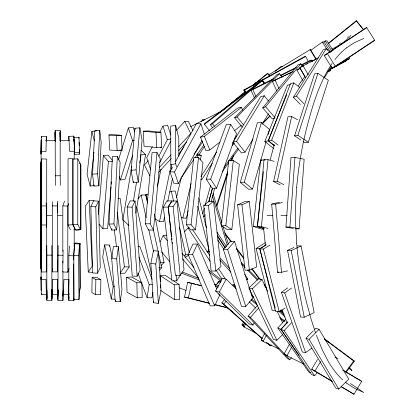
<?xml version="1.0" encoding="UTF-8"?>
<svg xmlns="http://www.w3.org/2000/svg" width="415" height="415" viewBox="0 0 415 415"><rect width="100%" height="100%" fill="white"/><g stroke="black" fill="none" stroke-linecap="round" stroke-linejoin="round"><path stroke-width="0.62" d="M40.317 229.801L40.338 165.118L41.225 162.073M41.791 229.734L40.54 229.703L40.556 163.707L41.723 158.929L46.729 159.054L46.713 225.055L46.132 227.441M40.54 229.703L41.702 224.93L41.708 208.107M41.708 204.222L41.723 158.929M57.664 289.997L57.664 298.359L58.224 290.35M63.236 289.54L62.935 300.372L57.908 300.294L58.178 245.628M62.815 260.962L62.81 271.981L67.801 272.162L69.103 268.546M62.815 251.246L62.821 205.897L64.553 201.078M62.935 300.372L62.935 271.374M62.935 262.996L63.075 250.167M67.801 272.162L67.816 206.084L68.677 203.672M68.242 294.738L68.236 298.582L69.072 293.649M73.969 298.727L73.844 300.657L68.828 300.465L68.833 255.64L69.466 245.986M72.833 224.702L72.853 159.137L77.802 158.821L80.463 164.132L80.437 229.697L75.494 230.014L72.833 224.702L77.776 224.385L80.437 229.697M73.844 300.657L73.849 255.837L74.607 244.253M77.776 224.385L77.802 158.821M46.283 141.069L46.335 136.53L41.313 136.411L40.95 154.131L41.287 139.699M41.308 137.474L41.313 136.411M63.386 294.479L63.936 279.425L68.957 279.611L68.408 294.66L63.386 294.479L63.459 289.992M68.408 294.66L68.413 292.056M52.399 290.391L52.394 294.411L57.415 294.443L57.509 279.383L52.487 279.352L52.394 294.411M57.42 290.422L57.415 294.443M92.14 277.536L91.865 292.601L95.58 294.614L100.596 294.702L100.871 279.637L97.157 277.625L92.14 277.536L95.855 279.549L100.871 279.637M95.58 294.614L95.855 279.549M46.335 136.53L45.982 151.584L40.961 151.47M57.908 300.294L58.209 289.463M109.01 224.069L112.408 156.533L117.341 156.377L120.117 162.374L116.719 229.905L111.791 230.066L109.01 224.069L113.943 223.908L116.719 229.905M111.791 230.066L111.853 228.779M113.943 223.908L117.341 156.377M92.55 174.113L94.786 130.735L99.787 130.471L101.151 142.423L98.915 185.801L93.915 186.07L92.55 174.113L97.551 173.849L99.787 130.471M93.915 186.07L93.982 184.774M57.602 260.682L57.322 271.877L52.3 271.851L52.539 201.757M52.3 271.851L52.508 268.303M57.322 271.877L57.317 205.923L57.597 201.197M68.828 300.465L69.077 296.606M62.852 296.108L63.241 290.557M74.69 154.359L73.979 137.5L78.995 137.22L79.701 154.084L74.69 154.359L74.617 153.109M78.912 138.434L78.995 137.22M293.296 228.483L285.94 227.052L290.982 157.43L294.946 157.425L304.138 159.215L299.101 228.831L295.703 228.841M299.101 228.831L289.903 227.041L294.946 157.425M73.631 259.961L73.595 255.433L74.565 243.73L79.576 243.968L79.939 287.943L78.964 299.64L73.953 299.407L73.663 263.841M78.964 299.64L78.606 255.671L79.576 243.968M98.542 214.446L103.356 155.506L108.076 155.153L112.335 160.268M111.013 186.828L107.61 228.468L102.889 228.821L108.388 161.554L103.356 155.506M111.225 184.265L111.433 181.703M296.741 187.284L295.781 201.342L295.433 215.468A169.206 102.147 -90 0 0 295.501 221.532L296.741 243.657M131.119 170.306L134.917 128.261L139.881 127.794L142.07 140.208L138.278 182.258L133.314 182.719L131.119 170.306L136.084 169.839L139.881 127.794M133.314 182.719L133.428 181.448M145.292 223.83L152.077 152.627L156.963 152.57L160.247 158.789L153.457 229.993L148.575 230.05L145.292 223.83L150.173 223.773L153.457 229.993M150.173 223.773L156.963 152.57M264.023 228.437L257.388 226.637L264.049 159.697L268.038 159.692L274.066 161.326M268.012 228.432L261.377 226.632L268.038 159.692M186.299 224.774L193.738 157.627L198.51 157.622L202.966 162.68L195.522 229.827L190.755 229.832L186.299 224.774L191.066 224.774L195.522 229.827M191.066 224.774L198.51 157.622M263.691 229.173L261.938 229.163L253.326 226.466L260.667 160.003L264.168 160.024M264.179 228.613L257.414 226.491L263.484 171.53M96.804 130.792L91.897 131.415L87.093 174.118L90.164 186.076L93.842 185.604M90.164 186.076L93.608 155.485M93.749 154.209L93.966 152.3M209.43 130.715L204.471 124.287L204.554 123.561L262.275 80.028L264.946 83.488M264.485 83.716L262.197 80.749L262.275 80.028M221.257 225.698L228.758 160.486L233.334 160.527L239.325 164.34L231.824 229.547L227.249 229.511L221.257 225.698L225.833 225.734L231.824 229.547M225.833 225.734L233.334 160.527M111.697 258.576L113.456 246.365L118.441 246.702L121.984 289.411L120.226 301.622L115.246 301.29L111.697 258.576L116.682 258.913L120.226 301.622M116.682 258.913L118.441 246.702M115.246 301.29L115.417 300.066M112.18 257.731L109.581 245.063L104.632 244.866L102.697 257.233L111.277 299.039L114.991 299.189M109.389 246.297L109.581 245.063M111.277 299.039L113.212 286.672L104.632 244.866M152.881 292.217L151.978 297.83L147.092 297.674L149.198 284.576L138.926 257.046M131.347 168.926L122.923 219.758L128.821 225.511M131.56 167.655L131.768 166.384M133.381 201.176L136.54 182.112M139.699 163.048L141.069 154.79L145.561 154.588L135.871 213.045M79.893 244.751L80.121 243.517L75.151 242.962M79.426 292.202L80.448 286.63L80.121 243.517M157.461 186.221L160.973 169.216M150.837 263.354L153.488 250.567L158.431 251.241L161.004 290.599L158.354 303.386L153.41 302.711L150.837 263.354L155.781 264.028L158.354 303.386M164.511 217.112L163.598 221.522L159.521 221.543L171.224 164.859M167.764 201.368L172.443 178.699M155.781 264.028L158.431 251.241M153.41 302.711L153.664 301.492M209.622 303.422L184.483 297.088L187.663 282.361L201.628 285.655M209.129 303.075L188.394 297.851L191.574 283.123M280.177 184.903L273.635 181.464L287.963 116.786L291.636 116.599L297.628 119.753M273.635 181.464L277.303 181.272L291.636 116.599M176.52 197.436L181.298 177.381M181.153 217.299L182.854 218.01L191.071 183.534M197.198 157.835L197.799 155.329L201.306 155.521L200.258 159.905M188.156 210.68L186.366 218.202L182.854 218.01M270.227 159.734L274.242 144.596M208.849 201.934L212.475 188.208M211.204 201.451L214.669 188.348M202.769 213.798L204.32 208.216M205.181 205.114L210.69 185.266M205.109 214.68L204.59 216.542L203.334 216.407M208.724 201.659L212.516 188.011M266.062 141.904L252.533 189.069L248.528 189.214L240.28 182.33L257.362 122.752L261.367 122.607L269.62 129.49L268.194 134.455M252.533 189.069L244.285 182.185L261.367 122.607M118.483 159.988L128.354 127.955L133.111 127.161L134.719 131.965M132.582 155.174L125.174 179.197L120.423 179.991L132.577 140.566L128.354 127.955M300.849 140L294.567 135.855L314.565 73.839L317.885 73.331L328.353 80.24L308.355 142.257L305.035 142.765L302.94 141.38M294.567 135.855L297.887 135.347L317.885 73.331M216.381 205.985L227.612 171.706M231.228 160.688L232.431 157.015M216.9 206.193L227.534 173.75M231.746 160.896L233.552 155.386M206.26 179.161L226.31 124.464L230.699 124.443L236.571 133.563L216.521 188.26L212.132 188.28L206.26 179.161L210.649 179.14L216.521 188.26M210.649 179.14L230.699 124.443M274.777 145.691L268.396 140.794L290.526 83.555L293.804 82.896L299.697 87.415M268.396 140.794L271.68 140.135L293.804 82.896M273.563 148.456L264.806 141.489L287.507 85.179L290.246 84.624M264.806 141.489L268.095 140.825L286.692 94.698M90.854 206.613L93.562 200.886L98.505 201.119L100.254 267.462L97.541 273.189L92.602 272.956L90.854 206.613L95.792 206.846L98.505 201.119M218.778 293.763L219.54 295.537L214.669 305.819L210.182 305.865L188.094 254.385L192.965 244.103L197.452 244.051L216.749 289.027M214.669 305.819L192.581 254.333L197.452 244.051M127.177 207.033L130.139 200.881L135.051 200.979L140.099 270.082L137.137 276.234L132.224 276.131L127.177 207.033L132.095 207.132L135.051 200.979M160.071 241.904L163.162 235.637L166.949 235.175M152.3 146.692L146.692 157.534L150.723 169.834M159.676 132.427L162.924 126.15L167.613 125.164L170.835 135M158.8 156.227L167.354 139.679L162.924 126.15M159.651 162.659L170.866 140.976M278.896 348.906L263.131 341.478L261.165 340.004L264.687 333.375M263.131 341.478L266.352 335.398M254.188 322.818L252.989 325.049L249.265 324.022L215.572 290.988L222.456 278.149L226.18 279.181L236.332 289.136M252.989 325.049L219.296 292.02L226.18 279.181M256.133 333.193L244.056 326.994L243.123 325.957L244.622 323.212M244.056 326.994L245.856 323.705M201.97 140.41L178.362 183.435L173.849 183.233L169.989 171.774L172.474 167.245M175.576 161.585L196.388 123.654L200.901 123.857L204.356 134.107M178.362 183.435L174.502 171.976L200.901 123.857M244.772 322.554L242.967 325.842L242.044 324.8L243.548 322.061M303.801 364.028L286.921 355.79L284.047 353.954L289.514 344.087M286.921 355.79L291.787 347.013M180.084 275.181L176.795 280.856L171.945 280.851L163.339 207.111L166.934 200.922L171.784 200.927L171.929 202.209M171.634 236.607L168.189 207.111L171.784 200.927M332.208 381.38L311.691 369.194L317.506 359.504M314.912 371.155L320.728 361.46M341.135 386.661L353.964 394.25L361.719 381.328L342.873 370.133M253.098 138.947L245.063 152.123L241.483 153.036L232.919 142.246L260.698 96.674L264.282 95.761L268.562 101.156M232.919 142.246L236.503 141.333L264.282 95.761M262.13 124.121L268.489 113.689M298.307 85.869L300.839 81.963M300.346 104.404L293.421 97.276L323.275 49.79L326.346 48.576L329.811 52.14M293.421 97.276L296.492 96.067L326.346 48.576M324.291 77.927L331.502 66.462M199.07 154.779L204.305 146.578M200.901 176.64L216.594 152.04M212.247 163.251L201.789 179.648L200.736 179.539M94.029 200.725L89.178 200.388L85.257 206.38L88.26 272.058L92.498 272.359M88.26 272.058L92.182 266.072L89.178 200.388M168.267 206.608L172.069 200.995L176.909 201.021L184.021 269.698L180.219 275.306L175.379 275.28L168.267 206.608L173.102 206.629L176.909 201.021M178.808 154.136L183.938 146.734M201.156 121.886L202.624 119.769L204.828 119.811M194.075 154.235L202.868 141.546M181.63 177.029L193.717 159.583M194.817 157.996L203.978 144.778M120.36 272.676L124.433 266.855L117.248 212.361M117.772 198.297L120.153 198.339L129.195 266.938L124.754 273.288L120.589 273.215M223.924 167.489L237.899 148.124M222.077 171.966L228.878 162.545M230.009 160.978L238.698 148.944M345.55 372.094L353.699 360.972L354.394 361.097L346.24 372.219M274.569 118.052L272.292 118.939L262.737 107.9L297.929 64.89L300.771 63.78L302.851 66.182M262.737 107.9L265.584 106.79L300.771 63.78M215.784 285.1L218.949 281.225L219.426 281.017L220.422 281.837M217.45 283.44L219.426 281.017M261.927 338.593L221.823 302.836L224.65 299.48M221.823 302.836L223.706 304.102L226.128 301.228M266.28 342.468L270.58 345.892L271.389 344.932M137.967 198.795L141.162 195.066L145.717 194.967L147.527 203.189M159.718 270.056L161.715 267.727L158.38 252.543M223.358 249.394L230.299 241.431L234.548 241.514L252.683 298.421L245.742 306.384L241.494 306.301L223.358 249.394L227.607 249.472L234.548 241.514M291.527 357.751L289.815 359.686L287.408 358.519L248.061 316.121L257.476 305.466M248.061 316.121L250.468 317.288L258.597 308.091M234.376 138.776L236.96 135.913M232.462 143.279L233.323 142.324M232.213 145.556L234.382 143.175M184.597 231.762L188.021 228.022L189.307 227.861M221.008 279.845L221.869 278.911L216.168 270.341M310.835 372.867L308.812 371.985L277.801 327.943L285.888 319.114M277.801 327.943L280.841 329.266L287.652 321.833M148.368 160.626L144.43 164.88L149.903 175.861M176.385 130.372L184.701 121.393L188.384 121.408L192.991 130.658M159.23 167.567L171.053 154.805M178.492 146.77L190.75 133.531L184.701 121.393M158.54 172.308L171.234 158.597M178.673 150.562L186.553 142.054M317.542 372.556L314.539 375.757L311.483 374.449L281.085 329.339L287.953 322.014M281.085 329.339L284.14 330.646L291.439 322.865M242.339 127.229L234.625 117.782L277.049 74.565L279.477 73.73L282.319 77.211M234.625 117.782L237.058 116.952L279.477 73.73M264.505 285.722L264.817 285.406L264.033 284.374M262.565 123.239L269.875 115.878M262.264 123.95L270.035 116.133M314.57 329.562L315.929 328.192L319.036 329.308L348.756 379.082L338.79 389.12L335.688 388.004L305.969 338.23L313.216 330.926M305.969 338.23L309.076 339.346L319.036 329.308M145.302 195.299L146.179 194.453L148.103 194.438M161.03 265.527L164.096 262.56L154.53 213.974M282.838 334.526L276.841 340.29L273.459 339.418L248.943 287.984L258.628 278.667L262.01 279.539L267.582 291.231M248.943 287.984L252.33 288.85L262.01 279.539M212.61 127.685L210.327 124.718L259.821 81.625L261.984 80.614L264.267 83.576M210.327 124.718L212.49 123.701L261.984 80.614M203.744 205.679L208.838 201.27L213.533 201.244L220.941 266.601L215.852 271.011L211.152 271.037L203.744 205.679L208.444 205.653L213.533 201.244M275.181 71.349L281.038 66.338L282.35 66.473M219.483 112.74L244.985 91.865M252.984 85.314L267.483 73.445L267.794 73.382L269.781 75.815M222.295 110.629L237.795 97.94M239.294 96.711L240.295 95.891M241.297 95.077L242.796 93.847M243.797 93.027L245.296 91.798M253.793 84.842L267.794 73.382M328.255 43.31L356.293 20.75L363.613 29.75M328.514 43.513L356.552 20.957M339.579 43.591L340.362 42.963M347.454 37.34L348.247 36.722M219.971 142.044L209.803 149.997L205.907 150.738L200.481 137.147L237.582 108.108L241.478 107.366L242.656 110.323M200.481 137.147L204.372 136.405L241.478 107.366M234.2 130.907L241.317 125.335M246.785 279.814L247.791 279.03L244.606 274.185M346.364 47.958L354.296 42.735L363.711 38.471M204.471 124.287L262.197 80.749M323.674 42.05L325.241 40.924L326.921 40.846L333.188 50.625M310.757 50.365L322.32 42.076L324.001 41.972L330.615 52.3M311.852 348.159L305.601 352.574L302.307 351.998L281.406 292.316L287.657 287.901M281.406 292.316L284.7 292.897L291.47 288.109M324.24 55.594L366.699 27.556L374.683 40.333L335.419 66.483L332.223 68.371L324.24 55.594L366.699 27.556M332.223 68.371L370.948 42.579M275.897 310.653L272.157 310.477L256.076 248.544L265.465 242.614M256.076 248.544L259.816 248.72L266.077 244.767M305.315 77.46L299.718 67.65L318.445 57.69M348.756 57.597L349.373 58.686L335.802 65.995M258.934 80.852L254.182 83.695L254.509 83.555M268.572 74.923L310.41 49.468L316.287 59.127M285.079 308.06L279.165 311.592L275.498 311.375L259.743 248.824L266.191 244.964M259.743 248.824L263.411 249.042L269.864 245.187M302.748 80.469L296.865 70.088L300.149 68.143L305.409 77.429M371.487 42.221L374.683 40.333M169.699 192.093L171.286 191.185L175.296 191.04L189.339 252.776M184.167 255.718L185.759 254.815L188.623 254.706M184.997 257.383L188.706 255.267M245.493 93.38L243.73 90.065L304.76 56.502L305.668 56.507L308.314 61.477M243.73 90.065L244.637 90.071L305.668 56.507M296.865 70.088L300.289 68.278M329.251 69.767L346.364 60.704L328.255 70.508M329.318 52.088L332.182 50.614M299.718 67.65L303.723 65.586M306.586 64.112L307.733 63.521M310.591 62.048L315.742 59.397M330.055 52.025L331.201 51.439M329.915 68.708L332.202 67.531M336.783 65.171L349.373 58.686M329.505 69.238L332.368 67.764M333.51 67.173L334.656 66.582M254.54 98.049L250.878 90.086L273.418 78.819M280.353 75.348L296.538 67.256M301.16 64.948L309.829 60.611L311.748 60.123L312.272 61.264M250.878 90.086L252.797 89.604L271.867 80.064M280.54 75.732L294.987 68.506M301.342 65.326L311.748 60.123M190.459 126.736L221.672 111.111M276.852 91.056L272.365 81.376L293.389 71.37M272.365 81.376L292.601 71.837M327.56 71.899L330.48 70.508L329.951 69.367M297.436 245.81L301.103 245.971L314.134 312.604L304.237 317.205L300.564 317.044L287.538 250.411L293.939 247.433M287.538 250.411L291.206 250.572L301.103 245.971M310.41 49.468L310.088 49.613L315.965 59.267M327.757 71.707L330.48 70.508M237.608 204.823L244.912 201.607L249.27 201.576L256.678 266.949L249.374 270.17L245.016 270.196L237.608 204.823L241.966 204.797L249.27 201.576M206.826 251.542L209.191 250.66M207.567 252.175L209.342 251.516M287.554 270.87L281.474 272.276L277.495 272.271L271.685 204.087L279.591 202.255M271.685 204.087L275.659 204.092L282.35 202.546M277.495 272.271L278.714 271.991M167.354 139.679L170.871 138.937M178.855 156.102L178.803 138.143L175.623 125.257L170.71 126.186L170.819 164.677L171.877 168.972M170.819 164.677L175.732 163.743L175.623 125.257M132.577 140.566L134.356 140.265M223.794 278.667L225.075 278.507L218.663 268.863M246.23 279.228L247.791 279.03M76.127 230.118L80.977 229.604L80.909 165.129L79.498 163.033M74.01 229.811L75.846 229.661M108.388 161.554L112.517 161.243M143.263 131.192L148.212 130.922L160.911 132.224L161.674 147.273L156.725 147.543L144.026 146.241L143.263 131.192L155.962 132.494L160.911 132.224M74.814 152.544L79.83 152.263M72.999 224.733L72.978 158.53L68.019 158.8L68.039 225.003L72.999 224.733L75.431 229.645L74.192 229.713M160.289 281.728L160.091 275.498L165.035 275.233L171.831 279.71M160.091 275.498L174.201 284.789L179.145 284.529L179.622 299.48L174.679 299.744L160.569 290.448M68.926 140.654L68.823 136.364L73.839 136.11L74.612 153.56M74.607 151.153L69.59 151.408L68.823 136.364M108.958 134.963L113.954 134.73L121.439 135.274L122.124 150.329L117.129 150.562L109.643 150.017L108.958 134.963L116.449 135.508L121.439 135.274M69.227 140.296L61.119 140.545M240.28 182.33L244.285 182.185M126.622 277.246L131.602 277.064L141.831 282.615L142.226 297.633L137.251 297.82L127.021 292.269L126.622 277.246L136.857 282.797L141.831 282.615M45.987 202.904L46.713 205.887L46.729 271.887L41.723 272.012L40.556 267.234L40.54 201.239L41.791 201.208M40.54 201.239L41.702 206.011L46.713 205.887M46.335 294.417L45.982 279.362L40.961 279.477L40.95 276.789L41.313 294.536L46.335 294.417L46.324 291.729M158.867 267.789L161.715 267.727M188.094 254.385L192.581 254.333M55.33 185.349L55.154 130.663L60.175 130.611L60.372 141.427M55.154 175.804L60.175 175.753L60.175 130.611M160.242 262.591L164.096 262.56M51.865 255.121L51.87 300.273L46.848 300.304L46.843 255.152L51.865 255.121L51.766 245.581M55.434 140.623L45.583 140.576M257.388 226.637L261.377 226.632M285.94 227.052L289.903 227.041M46.983 215.468L51.865 215.468M57.83 215.468L62.214 215.468M267.058 215.468L272.956 215.468M280.929 215.468L287.149 215.468M163.339 207.111L168.189 207.111M52.295 205.892L57.317 205.923M253.326 226.466L257.414 226.491M57.913 255.184L62.935 255.267M124.433 266.855L129.195 266.938M41.702 224.93L46.713 225.055M137.962 246.37L139.798 246.427L152.077 279.347M149.198 284.576L152.253 284.674M62.821 205.897L67.816 206.084M68.833 255.64L73.849 255.837M113.212 286.672L114.447 286.718M169.989 171.774L174.502 171.976M73.595 255.433L78.606 255.671M119.624 150.147L122.124 150.329M160.403 147.143L161.674 147.273M73.969 243.641L75.214 243.771M184.483 297.088L188.394 297.851M187.663 282.361L195.833 284.42M197.089 284.737L200.86 285.686M214.788 304.496L227.98 307.821M214.648 304.688L227.84 308.013M264.049 159.697L265.252 160.024M215.572 290.988L219.296 292.02M260.667 160.003L261.896 160.387M182.444 272.053L198.718 278.273M214.389 284.265L218.606 285.873M181.531 273.169L199.615 280.078M215.286 286.065L218.3 287.216M179.358 287.865L185.987 290.396M197.333 153.856L201.306 155.521M196.663 154.852L197.799 155.329M261.165 340.004L263.504 341.104M284.047 353.954L287.538 355.66M243.123 325.957L244.274 326.548M242.044 324.8L243.185 325.386M277.303 181.272L283.844 184.711M342.749 370.107L361.719 381.328M311.691 369.194L332.332 381.406M341.255 386.687L353.964 394.25M155.371 218.996L159.521 221.543M279.715 317.501L285.089 321.018M280.156 318.715L284.457 321.526M297.887 135.347L308.355 142.257M173.397 280.742L179.145 284.529M350.53 383.574L363.711 392.471L354.296 388.207L346.364 382.983M324.395 338.744L354.394 361.097M324.219 339.003L353.699 360.972M208.787 270.175L221.574 279.85M209.357 272.266L221.122 281.163M271.68 140.135L278.06 145.032M351.811 370.533L348.642 368.058M268.095 140.825L274.419 145.857M218.949 281.225L220.443 282.454M227.384 307.624L232.364 311.727M235.165 285.53L233.681 284.306L232.628 284.711L235.601 287.17M251.511 299.039L256.465 303.137M250.956 299.858L257.399 305.181M324.457 338.842L328.379 342.287M223.706 304.102L262.363 338.567M267.198 342.878L270.58 345.892M280.26 310.716L284.088 314.176M278.859 311.369L285.089 316.993M280.997 309.782L282.911 311.525M280.084 310.83L283.917 314.321M141.022 150.163L145.561 154.588M249.259 301.804L255.723 308.138M241.25 262.43L244.419 265.667M248.492 269.823L257.995 279.528M264.786 286.459L266.596 288.306M241.157 263.572L245.229 267.732M247.49 270.041L257.45 280.208M296.492 96.067L303.853 103.636M250.468 317.288L289.815 359.686M220.526 258.504L229.651 268.505M219.551 259.733L230.854 272.115M251.282 294.5L253.892 297.353M265.584 106.79L275.135 117.829M181.858 253.041L193.867 267.436M163.162 235.637L167.302 240.601M182.626 258.96L198.365 277.822M161.689 251.993L169.968 261.917M99.019 224.167L102.889 228.821M202.624 119.769L203.412 120.739M267.483 73.445L269.864 76.365M237.058 116.952L243.553 124.905M356.293 20.75L363.353 29.543M236.503 141.333L245.063 152.123M212.49 123.701L214.394 126.176M224.738 232.877L231.42 241.629M236.524 248.326L243.994 258.109M252.242 268.925L260.496 279.741M225.21 234.226L231.103 241.95M236.607 249.161L243.678 258.431M251.537 268.728L259.396 279.03M280.841 329.266L299.298 355.484M284.14 330.646L314.539 375.757M192.653 229.76L209.757 255.469M188.021 228.022L210.109 261.232M217.004 232.198L226.559 246.728M217.398 236.228L225.184 248.071M217.211 235.201L225.324 247.688M217.771 239.943L223.773 249.171M208.745 251.153L209.451 252.237M325.241 40.924L331.855 51.242M322.32 42.076L327.544 50.231M327.435 53.706L335.419 66.483M309.076 339.346L338.79 389.12M302.992 65.648L308.278 74.913M244.637 90.071L246.105 92.836M68.039 225.003L70.472 229.915M277.329 311.686L282.625 322.792M252.33 288.85L276.841 340.29M275.083 80.173L279.046 88.717M252.797 89.604L255.936 96.43M204.372 136.405L209.803 149.997M137.941 273.137L147.092 297.674M316.323 335.159L322.206 349.721L328.561 361.968A103.963 62.764 -90 0 0 342.749 379.912M284.7 292.897L305.601 352.574M315.493 332.835L310.934 318.554L306.446 301.949A246.956 149.089 -90 0 1 296.668 243.672M119.219 176.385L120.423 179.991M227.607 249.472L245.742 306.384M205.176 223.83L205.518 224.961M213.04 193.515L221.812 222.57M222.933 226.279L228.343 244.207M212.273 195.538L227.207 244.99M41.225 268.868L40.338 265.823L40.317 201.14M259.816 248.72L275.249 308.153M198.78 197.903L206.504 227.908M197.763 206.276L209.03 250.038M187.487 214.207L187.808 215.458M91.897 131.415L94.355 140.981M263.411 249.042L279.165 311.592M175.732 163.743L176.489 166.814M171.286 191.185L173.579 201.265M179.456 227.093L185.759 254.815M153.368 229.765L158.099 251.277M141.162 195.066L146.168 217.844M148.674 229.23L153.54 251.376M136.68 206.654L151.568 274.351M146.179 194.453L147.543 201.394M291.206 250.572L304.237 317.205M134.917 128.261L135.134 129.501M136.084 169.839L138.278 182.258M265.434 245.706L263.52 227.534M114.244 229.609L116.527 246.92M171.857 238.532L172.007 239.818M172.308 242.381L172.453 243.662M176.121 275.083L176.795 280.856M97.551 173.849L98.915 185.801M241.966 204.797L249.374 270.17M208.444 205.653L215.852 271.011M173.102 206.629L180.219 275.306M275.659 204.092L281.474 272.276M132.095 207.132L137.137 276.234M79.042 142.174L79.249 145.935M79.462 149.696L79.701 154.084M73.849 139.316L73.958 141.199M74.269 146.837L74.41 149.348M155.962 132.494L156.725 147.543M73.875 139.144L73.974 141.022M74.264 146.666L74.389 149.172M116.449 135.508L117.129 150.562M60.403 141.069L60.019 132.437L60.019 140.804M55.356 140.586L54.998 132.572L54.998 140.939M174.201 284.789L174.679 299.744M160.387 284.84L160.491 287.958M51.74 290.339L51.989 298.354L51.989 289.986M46.719 290.438L46.968 298.447L46.962 290.08M136.857 282.797L137.251 297.82M95.792 206.846L97.541 273.189M60.175 175.753L60.351 185.298M55.154 130.663L55.351 141.484M51.756 289.457L51.87 300.273M46.745 245.613L46.843 255.152M46.734 289.488L46.848 300.304M73.839 136.11L73.844 137.313M41.308 293.462L41.313 294.536M41.702 206.011L41.708 222.834M41.708 226.72L41.723 272.012M74.202 140.052L74.202 141.043M74.202 146.894L74.202 149.27M74.202 150.406L74.202 159.07M74.202 228.696L74.202 246.987M57.597 203.137L57.597 212.833M41.106 140.478L41.106 290.464M334.941 356.957A197.95 52.674 -0.3 0 1 338.064 358.716M349.762 367.84A197.95 52.674 -0.3 0 1 351.904 370.528M346.359 383.014A103.963 62.764 -90 0 1 345.264 382.122M287.258 323.083A233.681 141.069 90 0 1 282.216 310.301M296.668 187.269A246.956 149.089 -90 0 1 306.42 128.977C311.779 108.341 317.755 87.513 328.561 68.973A103.963 62.764 -90 0 1 332.125 63.454M334.952 59.594A103.963 62.764 -90 0 1 346.359 47.927M300.88 82.046A94.018 56.756 -90 0 1 304.418 77.149M350.898 35.285A197.95 52.674 0.3 0 1 332.005 49.027"/></g></svg>
